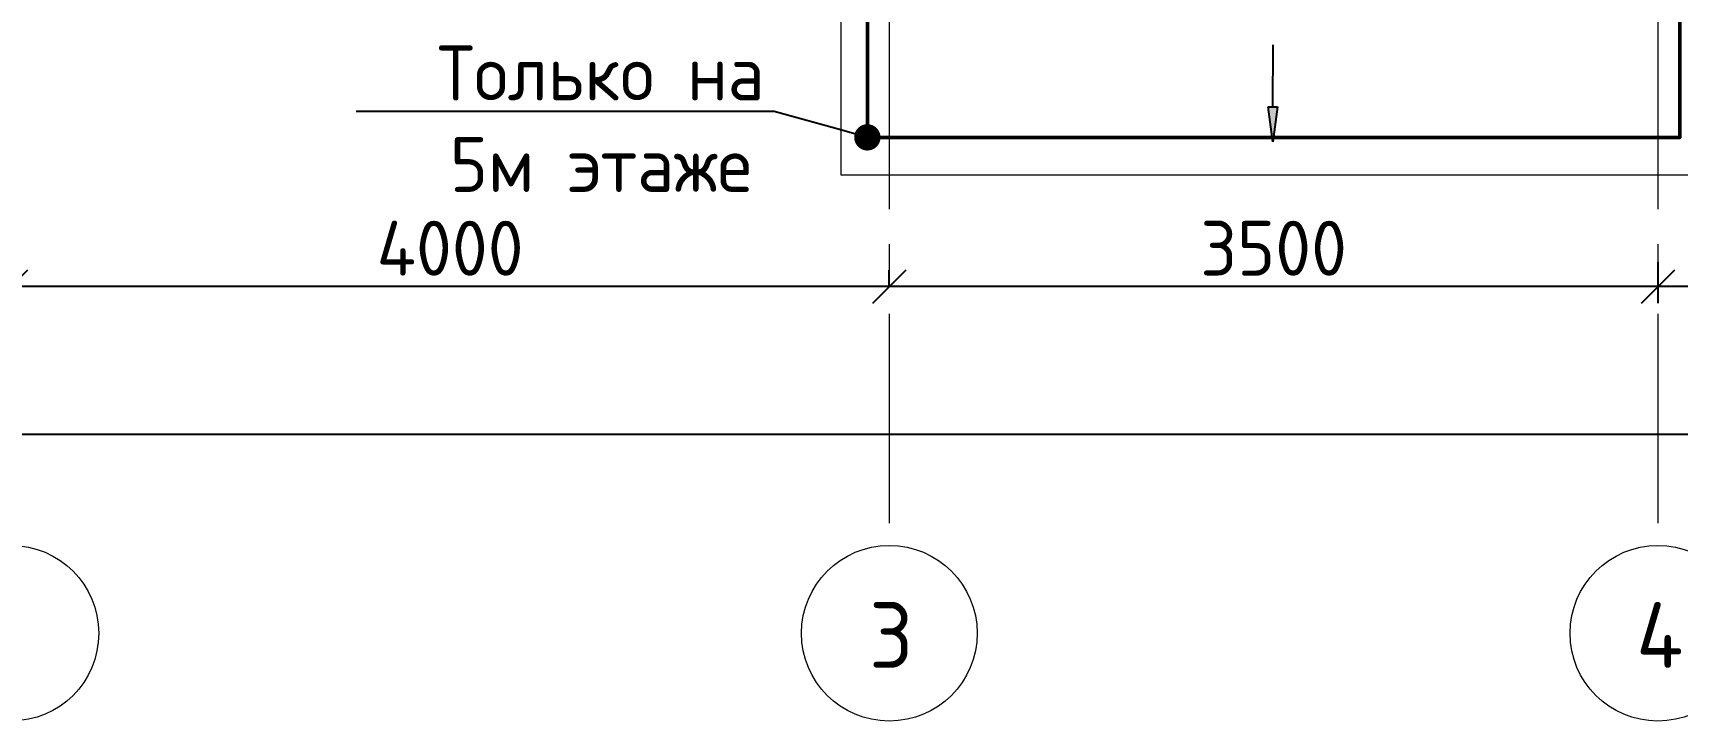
# Model space of a CAD drawing. Header units: millimetres. Extents: x -6427 to 93283, y -13 to 42012.
# Drawn here: x 17430 to 24917, y 16581 to 19714 of the extents above; entities that cross this region are included whole.
import ezdxf
from ezdxf import colors
from ezdxf.entities.mleader import LeaderData, LeaderLine
from ezdxf.enums import TextEntityAlignment as Align
from ezdxf.math import Vec2, Vec3

# ---------------------------------------------------------------- set-up
doc = ezdxf.new("R2010")
doc.units = ezdxf.units.MM
doc.linetypes.add('CENTER2', pattern=[28.575, 19.05, -3.175, 3.175, -3.175])
doc.layers.get('Defpoints').update_dxf_attribs({"color": 6, "lineweight": 60})
doc.layers.add('АР_Контур плит', color=3, linetype='Continuous', lineweight=50, plot=False)
for name, color, linetype, lineweight in [('АР_Ось', 1, 'CENTER2', 5), ('АР_Размеры_оси', 162, 'Continuous', 5), ('АР_Фасад', 30, 'Continuous', 30)]:
    doc.layers.add(name, color=color, linetype=linetype, lineweight=lineweight)
doc.styles.add('Common Павел', font='')
doc.styles.add('GOST Common_I', font='', dxfattribs={"height": 250})
doc.styles.get('Common Павел').set_extended_font_data('GOST Common')
doc.styles.get('GOST Common_I').set_extended_font_data('GOST Common')
doc.dimstyles.new('250x1', dxfattribs={"dimscale": 100, "dimtxt": 2.5, "dimasz": 1.5, "dimexe": 0.75, "dimexo": 0, "dimgap": 0.5, "dimtad": 1, "dimdec": 0, "dimtxsty": 'Common Павел', "dimblk": 'OBLIQUE', "dimcen": 2.5, "dimdle": 0.75, "dimadec": 0, "dimazin": 0, "dimtfac": 1, "dimtdec": 0, "dimtmove": 1, "dimatfit": 3, "dimfxl": 1, "dimtfill": 1, "dimarcsym": 0})

# ---------------------------------------------------------------- blocks, each defined once
blk = doc.blocks.new('_Oblique')
at = {"color": 0, "linetype": 'ByBlock', "lineweight": -2}
blk.add_line((-0.5, -0.5), (0.5, 0.5), dxfattribs=at)
blk = doc.blocks.new('*D99')
at = {"layer": 'Defpoints', "color": 0, "transparency": 16777216}
for p in [(13929.7, 17887.5), (43329.7, 17887.5), (43329.7, 17887.5)]:
    blk.add_point(p, dxfattribs=at)
at = {"layer": 'АР_Размеры_оси', "color": 0, "lineweight": -2, "transparency": 16777216}
for p, q in [((13854.7, 17887.5), (43404.7, 17887.5)), ((13929.7, 17887.5), (13929.7, 17812.5)), ((43329.7, 17887.5), (43329.7, 17812.5))]:
    blk.add_line(p, q, dxfattribs=at)
at = {"layer": 'АР_Размеры_оси', "color": 0, "lineweight": -2, "transparency": 16777216, "xscale": 150, "yscale": 150, "zscale": 150, "rotation": 180}
blk.add_blockref('_Oblique', (13929.7, 17887.5), dxfattribs=at)
at = {"layer": 'АР_Размеры_оси', "color": 0, "lineweight": -2, "transparency": 16777216, "xscale": 150, "yscale": 150, "zscale": 150}
blk.add_blockref('_Oblique', (43329.7, 17887.5), dxfattribs=at)
at = {"layer": 'АР_Размеры_оси', "color": 0, "transparency": 16777216, "insert": (28629.7, 18062.5), "char_height": 250, "attachment_point": 5, "style": 'Common Павел', "bg_fill": 3, "box_fill_scale": 1.1, "bg_fill_color": 9, "bg_fill_true_color": 13158600, "bg_fill_transparency": 0}
blk.add_mtext('29400', dxfattribs=at)
blk = doc.blocks.new('*D86')
at = {"layer": 'Defpoints', "color": 0, "transparency": 16777216}
for p in [(24829.7, 18671), (24829.7, 18558.9), (28629.7, 18558.9)]:
    blk.add_point(p, dxfattribs=at)
at = {"layer": 'АР_Размеры_оси', "color": 0, "lineweight": -2, "transparency": 16777216}
for p, q in [((24829.7, 18671), (24829.7, 18483.9)), ((28629.7, 18558.9), (28629.7, 18633.9)), ((28704.7, 18558.9), (24754.7, 18558.9))]:
    blk.add_line(p, q, dxfattribs=at)
at = {"layer": 'АР_Размеры_оси', "color": 0, "lineweight": -2, "transparency": 16777216, "xscale": 150, "yscale": 150, "zscale": 150, "rotation": 180}
blk.add_blockref('_Oblique', (24829.7, 18558.9), dxfattribs=at)
at = {"layer": 'АР_Размеры_оси', "color": 0, "lineweight": -2, "transparency": 16777216, "xscale": 150, "yscale": 150, "zscale": 150}
blk.add_blockref('_Oblique', (28629.7, 18558.9), dxfattribs=at)
at = {"layer": 'АР_Размеры_оси', "color": 0, "transparency": 16777216, "insert": (26729.7, 18733.9), "char_height": 250, "attachment_point": 5, "style": 'Common Павел', "bg_fill": 3, "box_fill_scale": 1.1, "bg_fill_color": 9, "bg_fill_true_color": 13158600, "bg_fill_transparency": 0}
blk.add_mtext('3800', dxfattribs=at)
blk = doc.blocks.new('*D87')
at = {"layer": 'Defpoints', "color": 0, "transparency": 16777216}
for p in [(24829.7, 18658.6), (21329.7, 18558.9), (21329.7, 18558.9)]:
    blk.add_point(p, dxfattribs=at)
at = {"layer": 'АР_Размеры_оси', "color": 0, "lineweight": -2, "transparency": 16777216}
for p, q in [((24829.7, 18658.6), (24829.7, 18483.9)), ((21329.7, 18558.9), (21329.7, 18633.9)), ((24904.7, 18558.9), (21254.7, 18558.9))]:
    blk.add_line(p, q, dxfattribs=at)
at = {"layer": 'АР_Размеры_оси', "color": 0, "lineweight": -2, "transparency": 16777216, "xscale": 150, "yscale": 150, "zscale": 150, "rotation": 180}
blk.add_blockref('_Oblique', (21329.7, 18558.9), dxfattribs=at)
at = {"layer": 'АР_Размеры_оси', "color": 0, "lineweight": -2, "transparency": 16777216, "xscale": 150, "yscale": 150, "zscale": 150}
blk.add_blockref('_Oblique', (24829.7, 18558.9), dxfattribs=at)
at = {"layer": 'АР_Размеры_оси', "color": 0, "transparency": 16777216, "insert": (23079.7, 18733.9), "char_height": 250, "attachment_point": 5, "style": 'Common Павел', "bg_fill": 3, "box_fill_scale": 1.1, "bg_fill_color": 9, "bg_fill_true_color": 13158600, "bg_fill_transparency": 0}
blk.add_mtext('3500', dxfattribs=at)
blk = doc.blocks.new('*D88')
at = {"layer": 'Defpoints', "color": 0, "transparency": 16777216}
for p in [(17329.7, 18558.9), (17329.7, 18509.3), (21329.7, 18558.9)]:
    blk.add_point(p, dxfattribs=at)
at = {"layer": 'АР_Размеры_оси', "color": 0, "lineweight": -2, "transparency": 16777216}
for p, q in [((17329.7, 18509.3), (17329.7, 18633.9)), ((21329.7, 18558.9), (21329.7, 18633.9)), ((21404.7, 18558.9), (17254.7, 18558.9))]:
    blk.add_line(p, q, dxfattribs=at)
at = {"layer": 'АР_Размеры_оси', "color": 0, "lineweight": -2, "transparency": 16777216, "xscale": 150, "yscale": 150, "zscale": 150, "rotation": 180}
blk.add_blockref('_Oblique', (17329.7, 18558.9), dxfattribs=at)
at = {"layer": 'АР_Размеры_оси', "color": 0, "lineweight": -2, "transparency": 16777216, "xscale": 150, "yscale": 150, "zscale": 150}
blk.add_blockref('_Oblique', (21329.7, 18558.9), dxfattribs=at)
at = {"layer": 'АР_Размеры_оси', "color": 0, "transparency": 16777216, "insert": (19329.7, 18733.9), "char_height": 250, "attachment_point": 5, "style": 'Common Павел', "bg_fill": 3, "box_fill_scale": 1.1, "bg_fill_color": 9, "bg_fill_true_color": 13158600, "bg_fill_transparency": 0}
blk.add_mtext('4000', dxfattribs=at)
blk = doc.blocks.new('_Dot')
at = {"color": 0, "linetype": 'ByBlock', "lineweight": -2}
blk.add_line((-0.5, 0), (-1, 0), dxfattribs=at)
at = {"color": 0, "linetype": 'ByBlock', "const_width": 0.5}
blk.add_lwpolyline([(-0.25, 0, 1), (0.25, 0, 1)], format="xyb", close=True, dxfattribs=at)
blk = doc.blocks.new('strelka')
blk.add_hatch(color=256).paths.add_polyline_path([(1976063, -229727), (1976105, -229410), (1976021, -229410), (1976061, -229711)], flags=0)
for p, q in [((1976063, -229410), (1976063, -228845)), ((1976021, -229410), (1976063, -229727)), ((1976105, -229410), (1976021, -229410)), ((1976063, -229727), (1976105, -229410))]:
    blk.add_line(p, q)

msp = doc.modelspace()

# ---------------------------------------------------------------- linework, layer by layer
at = {"layer": 'АР_Контур плит'}
msp.add_lwpolyline([(13779.7, 35788.7), (43479.7, 35788.7), (43479.7, 20488.7), (24929.7, 20488.7), (24929.7, 19238.7), (21229.7, 19238.7), (21229.7, 20488.7), (13779.7, 20488.7)], close=True, dxfattribs=at)
at = {"layer": 'АР_Ось', "ltscale": 50}
msp.add_lwpolyline([(24829.7, 37008.9), (24829.7, 17380.9)], dxfattribs=at)
at = {"layer": 'АР_Ось', "linetype": 'Continuous', "ltscale": 100}
for centre in [(17329.7, 16980.9), (21329.7, 16980.9), (24829.7, 16980.9)]:
    msp.add_circle(centre, 400, dxfattribs=at)
at = {"layer": 'АР_Фасад', "lineweight": 0}
msp.add_lwpolyline([(21109.7, 20218.7), (21109.7, 19068.7), (25042.7, 19068.7), (25042.7, 20218.1)], dxfattribs=at)

# ---------------------------------------------------------------- block references
at = {"lineweight": 30, "xscale": -0.5, "yscale": 0.5, "zscale": 0.5, "rotation": 359.7641261563719}
msp.add_blockref('strelka', (1011572, 130013.8), dxfattribs=at)

# ---------------------------------------------------------------- texts
at = {"layer": 'АР_Ось', "linetype": 'Continuous', "style": 'Common Павел'}
for s, p in [('3', (21338.3, 16732.9)), ('4', (24838.3, 16732.9))]:
    msp.add_text(s, height=300, dxfattribs=at).set_placement(p, align=Align.BOTTOM_CENTER)

# ---------------------------------------------------------------- next in the draw order: dimensions: what is measured, and where the dimension line sits
at = {"layer": 'АР_Размеры_оси'}
for base, p1, p2, picture, middle in [((24829.7, 18558.9), (28629.7, 18558.9), (24829.7, 18671), '*D86', (26729.7, 18733.9)), ((43329.7, 17887.5), (13929.7, 17887.5), (43329.7, 17887.5), '*D99', (28629.7, 18062.5))]:
    dim = msp.add_linear_dim(base=base, p1=p1, p2=p2, dimstyle='250x1', dxfattribs=at)
    dim.commit()
    dim.dimension.update_dxf_attribs({"geometry": picture, "text_midpoint": middle})

# ---------------------------------------------------------------- next in the draw order: dimensions: what is measured, and where the dimension line sits
dim = msp.add_linear_dim(base=(21329.7, 18558.9), p1=(24829.7, 18658.6), p2=(21329.7, 18558.9), dimstyle='250x1', dxfattribs=at)
dim.commit()
dim.dimension.update_dxf_attribs({"geometry": '*D87', "text_midpoint": (23079.7, 18733.9)})

# ---------------------------------------------------------------- next in the draw order: dimensions: what is measured, and where the dimension line sits
dim = msp.add_linear_dim(base=(17329.7, 18558.9), p1=(21329.7, 18558.9), p2=(17329.7, 18509.3), dimstyle='250x1', dxfattribs=at)
dim.commit()
dim.dimension.update_dxf_attribs({"geometry": '*D88', "text_midpoint": (19329.7, 18733.9)})

# ---------------------------------------------------------------- next in the draw order: linework, layer by layer
at = {"layer": 'АР_Ось', "ltscale": 50}
msp.add_lwpolyline([(21329.7, 37008.9), (21329.7, 17380.9)], dxfattribs=at)

# ---------------------------------------------------------------- next in the draw order: leaders
at = {"layer": 'АР_Контур плит'}
ml = msp.add_multileader_mtext('Standard', dxfattribs=at)
ml.set_content('{\\C256;Только на 5м этаже}', color=7, style='GOST Common_I')
ml.set_leader_properties(color=256)
ml.set_arrow_properties(name='DOT')
ml.build(insert=Vec2(0, 0))
ml.multileader.update_dxf_attribs({"text_left_attachment_type": 6, "text_right_attachment_type": 6, "dogleg_length": 46, "arrow_head_size": 120})
ctx = ml.context
ctx.base_point, ctx.char_height, ctx.arrow_head_size, ctx.landing_gap_size, ctx.plane_origin = Vec3(19508.9, 19356.9), 250, 120, 0.09, Vec3(29183.3, 19206.9)
ctx.left_attachment, ctx.right_attachment, ctx.text_align_type = 6, 6, 1
notes = []
notes.append((ctx, [(1, (1, 1, 0), (20804.7, 19356.9), (-1, 0), 45.6, [(0, [(21229.7, 19238.7)], 0, [])])]))
ctx.mtext.insert, ctx.mtext.width, ctx.mtext.defined_height, ctx.mtext.alignment, ctx.mtext.flow_direction = Vec3(20016.2, 19656.9), 1838.106, 2700, 2, 5
for ctx, leaders in notes:
    for number, flags, end, landing, length, lines in leaders:
        leader = LeaderData()
        leader.index, (leader.has_last_leader_line, leader.has_dogleg_vector, leader.attachment_direction) = number, flags
        leader.last_leader_point, leader.dogleg_vector, leader.dogleg_length = Vec3(end), Vec3(landing), length
        for number, points, colour, breaks in lines:
            line = LeaderLine()
            line.index, line.vertices, line.color, line.breaks = number, Vec3.list(points), colors.encode_raw_color(colour), breaks
            leader.lines.append(line)
        ctx.leaders.append(leader)

doc.saveas('drawing.dxf')
